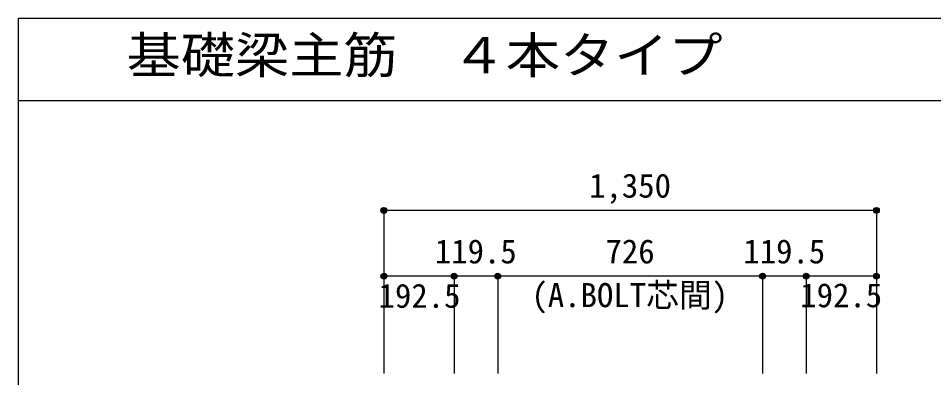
# Model space of a CAD drawing. Units: millimetres at full size, sheet at 1:30. Extents: x -5973 to 5954, y -4195 to 4201.
# Drawn here: x -5973 to -3464, y 3217 to 4201 of the extents above; entities that cross this region are included whole.
import ezdxf
from ezdxf.enums import TextEntityAlignment as Align

# ---------------------------------------------------------------- set-up
doc = ezdxf.new("R2010")
doc.units = ezdxf.units.MM
doc.header["$LTSCALE"] = 30
doc.header["$PDMODE"] = 32
doc.header["$PDSIZE"] = 15
for name, color, linetype in [('0-7_文字', 4, 'Continuous'), ('0-D_寸法', 4, 'Continuous'), ('6-7_文字', 7, 'Continuous'), ('F-0_枠', 6, 'Continuous')]:
    doc.layers.add(name, color=color, linetype=linetype)
doc.styles.add('ＭＳ ゴシック', font='')
doc.styles.get('ＭＳ ゴシック').set_extended_font_data('MS Gothic')

msp = doc.modelspace()

# ---------------------------------------------------------------- linework, layer by layer
at = {"layer": '0-D_寸法'}
for p, q in [((-3620.8, 3675.34), (-4970.8, 3675.34)), ((-4970.8, 3675.34), (-4970.8, 3495.34)), ((-3620.8, 3675.34), (-3620.8, 3495.34)), ((-3620.8, 3675.34), (-3620.8, 3495.34)), ((-4778.3, 3495.34), (-4970.8, 3495.34)), ((-4970.8, 3495.34), (-4970.8, 3228.3)), ((-4658.8, 3495.34), (-4778.3, 3495.34)), ((-4778.3, 3495.34), (-4778.3, 3228.3)), ((-3932.8, 3495.34), (-4658.8, 3495.34)), ((-4658.8, 3495.34), (-4658.8, 3228.3)), ((-3813.3, 3495.34), (-3932.8, 3495.34)), ((-3932.8, 3495.34), (-3932.8, 3228.3)), ((-3620.8, 3495.34), (-3813.3, 3495.34)), ((-3813.3, 3495.34), (-3813.3, 3228.3)), ((-3620.8, 3495.34), (-3620.8, 3228.3)), ((-3620.8, 3495.34), (-3620.8, 3228.3))]:
    msp.add_line(p, q, dxfattribs=at)
for centre, radius in [((-4970.8, 3675.34), 8), ((-4970.8, 3675.34), 8), ((-4970.8, 3675.34), 7.2), ((-4970.8, 3675.34), 7.2), ((-4970.8, 3675.34), 6.4), ((-4970.8, 3675.34), 6.4), ((-4970.8, 3675.34), 5.6), ((-4970.8, 3675.34), 5.6), ((-4970.8, 3675.34), 4.8), ((-4970.8, 3675.34), 4.8), ((-4970.8, 3675.34), 4), ((-4970.8, 3675.34), 4), ((-4970.8, 3675.34), 3.2), ((-4970.8, 3675.34), 3.2), ((-4970.8, 3675.34), 2.4), ((-4970.8, 3675.34), 2.4), ((-4970.8, 3675.34), 1.6), ((-4970.8, 3675.34), 1.6), ((-4970.8, 3675.34), 0.8), ((-4970.8, 3675.34), 0.8), ((-3620.8, 3675.34), 8), ((-3620.8, 3675.34), 7.2), ((-3620.8, 3675.34), 6.4), ((-3620.8, 3675.34), 5.6), ((-3620.8, 3675.34), 4.8), ((-3620.8, 3675.34), 4), ((-3620.8, 3675.34), 3.2), ((-3620.8, 3675.34), 2.4), ((-3620.8, 3675.34), 1.6), ((-3620.8, 3675.34), 0.8), ((-4970.8, 3495.34), 8), ((-4970.8, 3495.34), 7.2), ((-4970.8, 3495.34), 6.4), ((-4970.8, 3495.34), 5.6), ((-4970.8, 3495.34), 4.8), ((-4970.8, 3495.34), 4), ((-4970.8, 3495.34), 3.2), ((-4970.8, 3495.34), 2.4), ((-4970.8, 3495.34), 1.6), ((-4970.8, 3495.34), 0.8), ((-4778.3, 3495.34), 8), ((-4778.3, 3495.34), 7.2), ((-4778.3, 3495.34), 6.4), ((-4778.3, 3495.34), 5.6), ((-4778.3, 3495.34), 4.8), ((-4778.3, 3495.34), 4), ((-4778.3, 3495.34), 3.2), ((-4778.3, 3495.34), 2.4), ((-4778.3, 3495.34), 1.6), ((-4778.3, 3495.34), 0.8), ((-4658.8, 3495.34), 8), ((-4658.8, 3495.34), 7.2), ((-4658.8, 3495.34), 6.4), ((-4658.8, 3495.34), 5.6), ((-4658.8, 3495.34), 4.8), ((-4658.8, 3495.34), 4), ((-4658.8, 3495.34), 3.2), ((-4658.8, 3495.34), 2.4), ((-4658.8, 3495.34), 1.6), ((-4658.8, 3495.34), 0.8), ((-3932.8, 3495.34), 8), ((-3932.8, 3495.34), 7.2), ((-3932.8, 3495.34), 6.4), ((-3932.8, 3495.34), 5.6), ((-3932.8, 3495.34), 4.8), ((-3932.8, 3495.34), 4), ((-3932.8, 3495.34), 3.2), ((-3932.8, 3495.34), 2.4), ((-3932.8, 3495.34), 1.6), ((-3932.8, 3495.34), 0.8), ((-3813.3, 3495.34), 8), ((-3813.3, 3495.34), 7.2), ((-3813.3, 3495.34), 6.4), ((-3813.3, 3495.34), 5.6), ((-3813.3, 3495.34), 4.8), ((-3813.3, 3495.34), 4), ((-3813.3, 3495.34), 3.2), ((-3813.3, 3495.34), 2.4), ((-3813.3, 3495.34), 1.6), ((-3813.3, 3495.34), 0.8), ((-3620.8, 3495.34), 8), ((-3620.8, 3495.34), 7.2), ((-3620.8, 3495.34), 6.4), ((-3620.8, 3495.34), 5.6), ((-3620.8, 3495.34), 4.8), ((-3620.8, 3495.34), 4), ((-3620.8, 3495.34), 3.2), ((-3620.8, 3495.34), 2.4), ((-3620.8, 3495.34), 1.6), ((-3620.8, 3495.34), 0.8)]:
    msp.add_circle(centre, radius, dxfattribs=at)
at = {"layer": '0-D_寸法', "color": 7}
for p in [(-4970.8, 3675.34), (-3620.8, 3675.34), (-4970.8, 3495.34), (-4778.3, 3495.34), (-4658.8, 3495.34), (-3932.8, 3495.34), (-3813.3, 3495.34), (-3620.8, 3495.34), (-3620.8, 3495.34)]:
    msp.add_point(p, dxfattribs=at)
at = {"layer": 'F-0_枠'}
for q in [(-5972.88, -4195.24), (5954.1, 4201.15)]:
    msp.add_line((-5972.88, 4201.15), q, dxfattribs=at)
at = {"layer": 'F-0_枠', "color": 2}
msp.add_line((-5972.88, 3976.15), (3723.6, 3976.15), dxfattribs=at)

# ---------------------------------------------------------------- texts
at = {"layer": '0-7_文字', "style": 'ＭＳ ゴシック'}
msp.add_text('(A.BOLT芯間)', height=65.98, dxfattribs=at).set_placement((-4566.31, 3390.58), align=Align.BOTTOM_LEFT)
at = {"layer": '0-D_寸法', "style": 'ＭＳ ゴシック'}
for s, p in [('1,350', (-4408.3, 3690.34)), ('119.5', (-4831.05, 3510.34)), ('726', (-4363.3, 3510.34)), ('119.5', (-3985.55, 3510.34)), ('192.5', (-4985.31, 3388.8)), ('192.5', (-3829.45, 3390.28))]:
    msp.add_text(s, height=65.98, dxfattribs=at).set_placement(p, align=Align.BOTTOM_LEFT)
at = {"layer": '6-7_文字', "color": 2, "style": 'ＭＳ ゴシック', "width": 1.1}
msp.add_text('\u3000\u3000基礎梁主筋\u3000４本タイプ', height=98.97, dxfattribs=at).set_placement((-5972.88, 4021.15), align=Align.BOTTOM_LEFT)

doc.saveas('drawing.dxf')
